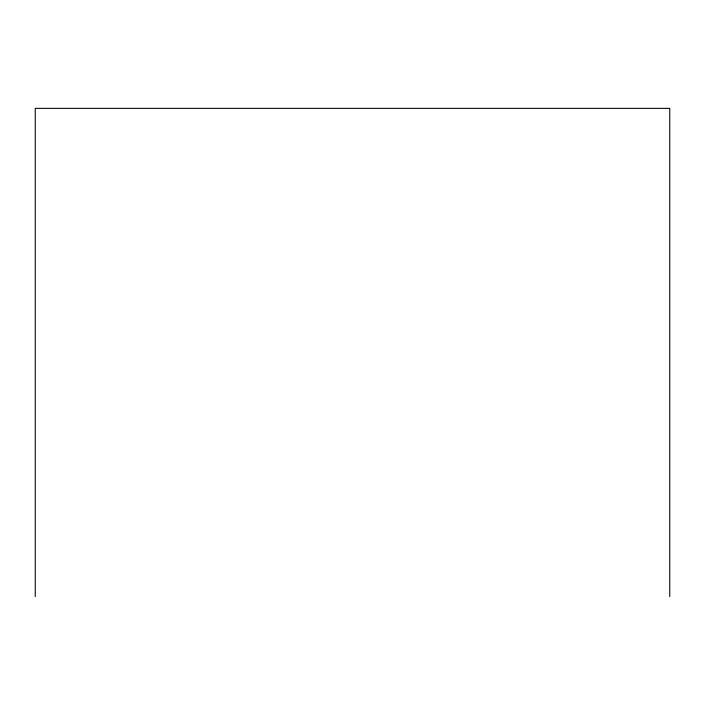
<?xml version="1.0" encoding="UTF-8"?>
<svg xmlns="http://www.w3.org/2000/svg" width="705" height="705" viewBox="0 0 705 705"><rect width="100%" height="100%" fill="white"/><g stroke="black" fill="none" stroke-linecap="round" stroke-linejoin="round"><path stroke-width="1.06" d="M669.75 596.633L669.75 108.367L35.25 108.367L35.25 596.633"/></g></svg>
